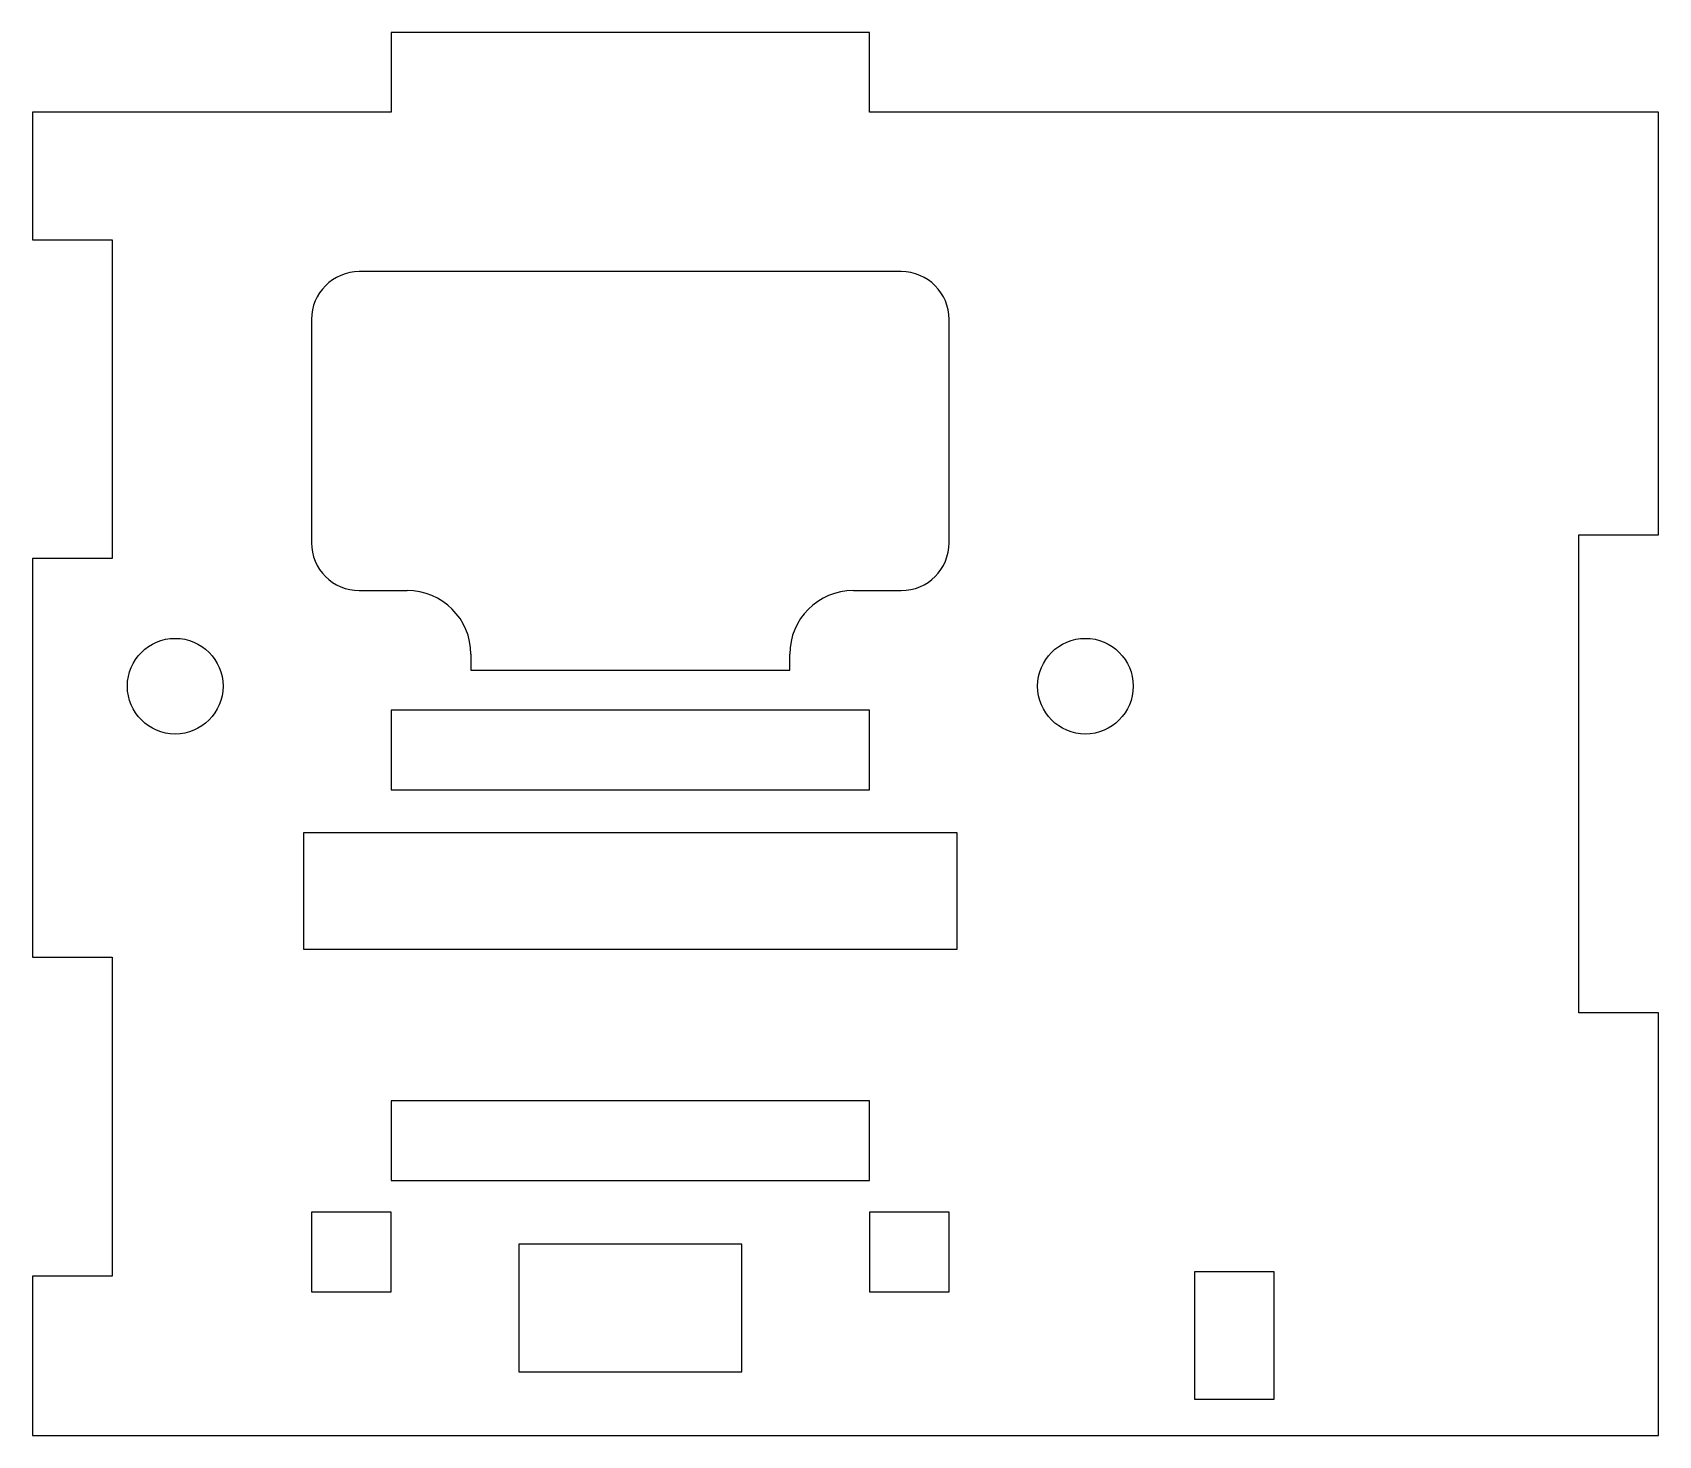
# Model space of a CAD drawing. Header units: millimetres. Extents: x -78 to 24, y 0 to 88.
import ezdxf

# ---------------------------------------------------------------- set-up
doc = ezdxf.new("R2010")
doc.units = ezdxf.units.MM

msp = doc.modelspace()

# ---------------------------------------------------------------- linework, layer by layer
at = {"color": 7, "linetype": 'Continuous', "lineweight": 25}
for p, q in [((-55, 88), (-55, 83)), ((-25, 88), (-55, 88)), ((-25, 83), (-25, 88)), ((-77.5, 83), (-77.5, 75)), ((-55, 83), (-77.5, 83)), ((24.5, 83), (-25, 83)), ((24.5, 56.5), (24.5, 83)), ((-77.5, 75), (-72.5, 75)), ((-72.5, 75), (-72.5, 55)), ((-23, 73), (-57, 73)), ((-60, 70), (-60, 56)), ((-20, 56), (-20, 70)), ((19.5, 56.5), (24.5, 56.5)), ((19.5, 26.5), (19.5, 56.5)), ((-77.5, 55), (-77.5, 30)), ((-72.5, 55), (-77.5, 55)), ((-57, 53), (-54, 53)), ((-26, 53), (-23, 53)), ((-50, 49), (-50, 48)), ((-30, 48), (-30, 49)), ((-50, 48), (-30, 48)), ((-25, 45.5), (-55, 45.5)), ((-55, 45.5), (-55, 40.5)), ((-25, 40.5), (-25, 45.5)), ((-55, 40.5), (-25, 40.5)), ((-19.5, 37.8), (-60.5, 37.8)), ((-60.5, 37.8), (-60.5, 30.5)), ((-19.5, 30.5), (-19.5, 37.8)), ((-77.5, 30), (-72.5, 30)), ((-72.5, 30), (-72.5, 10)), ((-60.5, 30.5), (-19.5, 30.5)), ((24.5, 26.5), (19.5, 26.5)), ((24.5, 0), (24.5, 26.5)), ((-25, 21), (-55, 21)), ((-55, 21), (-55, 16)), ((-25, 16), (-25, 21)), ((-55, 16), (-25, 16)), ((-55, 14), (-60, 14)), ((-60, 14), (-60, 9)), ((-55, 9), (-55, 14)), ((-20, 14), (-25, 14)), ((-25, 14), (-25, 9)), ((-20, 9), (-20, 14)), ((-33, 12), (-47, 12)), ((-47, 12), (-47, 4)), ((-33, 4), (-33, 12)), ((0.4, 10.27), (-4.6, 10.27)), ((-4.6, 10.27), (-4.6, 2.27)), ((0.4, 2.27), (0.4, 10.27)), ((-77.5, 10), (-77.5, 0)), ((-72.5, 10), (-77.5, 10)), ((-60, 9), (-55, 9)), ((-25, 9), (-20, 9)), ((-47, 4), (-33, 4)), ((-4.6, 2.27), (0.4, 2.27)), ((-77.5, 0), (24.5, 0))]:
    msp.add_line(p, q, dxfattribs=at)
for centre in [(-68.55, 47), (-11.45, 47)]:
    msp.add_circle(centre, 3, dxfattribs=at)
for centre, radius, start, end in [((-57, 70), 3, 90, 180), ((-23, 70), 3, 0, 90), ((-57, 56), 3, 180, 270), ((-23, 56), 3, 270, 0), ((-54, 49), 4, 0, 90), ((-26, 49), 4, 90, 180)]:
    msp.add_arc(centre, radius, start, end, dxfattribs=at)

doc.saveas('drawing.dxf')
